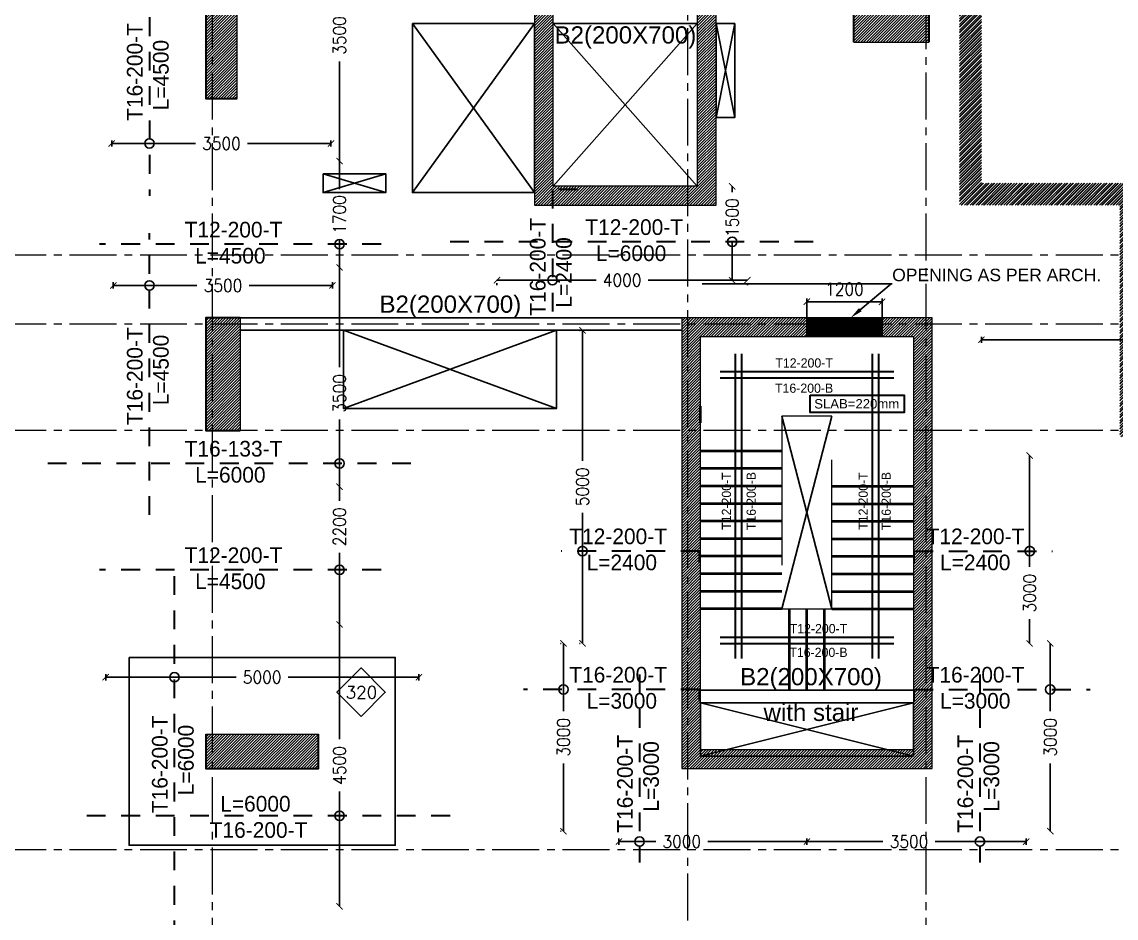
# Model space of a CAD drawing. Header units: millimetres. Extents: x -967280 to 3852, y 2833 to 1955156.
# Drawn here: x -735266 to -717790, y 486149 to 500463 of the extents above; entities that cross this region are included whole.
import ezdxf
from ezdxf import colors
from ezdxf.entities.mleader import LeaderData, LeaderLine
from ezdxf.enums import TextEntityAlignment as Align
from ezdxf.math import Vec2, Vec3

# ---------------------------------------------------------------- set-up
doc = ezdxf.new("R2010")
doc.units = ezdxf.units.MM
doc.header["$LTSCALE"] = 1000
doc.header["$PDMODE"] = 35
doc.header["$PDSIZE"] = 25
for name, pattern in [('$0$DASHED2', [0.375, 0.25, -0.125]), ('B05-FIRST FLOOR PLAN$0$DLINE', [0.55, 0.3, -0.25]), ('Columns_Structural070816$0$CENTER2', [1.125, 0.75, -0.125, 0.125, -0.125]), ('HIDDEN', [0.375, 0.25, -0.125]), ('HRZN_Line-Ptrn-Sold', [9144001.0, 9144000.0, -1]), ('Overhead', [3.96875, 2.38125, -1.5875])]:
    doc.linetypes.add(name, pattern=pattern)
for name, color, linetype in [('A-anno -dim-in', 7, 'Continuous'), ('B05-FIRST FLOOR PLAN$0$STR_ROOF RFT$0$S-SYMB', 30, 'Continuous'), ('S - BATH Hach', 1, 'Continuous'), ('S - col hach', 1, 'Continuous'), ('S - dot', 1, 'Continuous'), ('S -Beams', 2, 'Continuous'), ('S-OPENING', 4, 'Continuous'), ('S-TEXT', 2, 'Continuous'), ('SLAB', 210, 'Continuous')]:
    doc.layers.add(name, color=color, linetype=linetype)
for name, color, linetype, lineweight in [('A-STAIR', 1, 'HRZN_Line-Ptrn-Sold', 13), ('S - column', 6, 'Continuous', 60), ('S - stair', 3, 'Continuous', 40), ('ST-000-AXIS', 9, 'Columns_Structural070816$0$CENTER2', 9), ('ST-203-SLAB-TXT', 7, 'Continuous', 30), ('ST-206-SLAB-DIM', 1, 'Continuous', 20), ('ST-RFT-BOT', 2, '$0$DASHED2', 30), ('ST-RFT-TOP', 5, '$0$DASHED2', 30)]:
    doc.layers.add(name, color=color, linetype=linetype, lineweight=lineweight)
doc.styles.add('B05-FIRST FLOOR PLAN$0$XS-Roof RFT$0$T25-100', font='STENCIL.shx', dxfattribs={"height": 250})
doc.styles.add('ROMANC', font='romanc.shx')
doc.styles.add('TUNELNO', font='romans.shx', dxfattribs={"width": 0.9})
doc.styles.add('TXT DIM 25', font='arial.ttf')
doc.styles.add('XREF-ST-FRAMING 1ST FLOOR$0$STRECTURAL', font='arial.ttf')
doc.dimstyles.new('Copy(2) of DSEC', dxfattribs={"dimtxt": 200, "dimasz": 100, "dimexe": 50, "dimexo": 80, "dimgap": 100, "dimtad": 1, "dimdec": 0, "dimrnd": 5, "dimzin": 0, "dimdsep": 46, "dimtxsty": 'TUNELNO', "dimblk": 'ARCHTICK', "dimcen": 0.09, "dimclrd": 1, "dimclre": 1, "dimclrt": 3, "dimadec": 0, "dimazin": 0, "dimtfac": 0.78125, "dimtdec": 0, "dimtix": 1, "dimtmove": 2, "dimatfit": 3, "dimldrblk": 'ARCHTICK', "dimfxl": 1, "dimtolj": 1, "dimtzin": 0, "dimarcsym": 0})
pattern_1 = [(45, (193250.144, -596912.31), (-22.4506403, 22.4506403), [])]

# ---------------------------------------------------------------- blocks, each defined once
blk = doc.blocks.new('_ArchTick')
at = {"color": 0, "linetype": 'ByBlock', "const_width": 0.15}
blk.add_lwpolyline([(-0.5, -0.5), (0.5, 0.5)], dxfattribs=at)
blk = doc.blocks.new('*D1094')
at = {"layer": 'Defpoints', "color": 0, "transparency": 16777216}
for p in [(-719941, 495515), (-709939, 495515), (-709939, 495385)]:
    blk.add_point(p, dxfattribs=at)
at = {"layer": 'ST-206-SLAB-DIM', "color": 1, "lineweight": -2, "transparency": 16777216}
for p, q in [((-719941, 495435), (-719941, 495335)), ((-719941, 495385), (-716330, 495385)), ((-709939, 495385), (-715350, 495385)), ((-709939, 495435), (-709939, 495335))]:
    blk.add_line(p, q, dxfattribs=at)
at = {"layer": 'ST-206-SLAB-DIM', "color": 1, "lineweight": -2, "transparency": 16777216, "xscale": 100, "yscale": 100, "zscale": 100, "rotation": 180}
blk.add_blockref('_ArchTick', (-719941, 495385), dxfattribs=at)
at = {"layer": 'ST-206-SLAB-DIM', "color": 1, "lineweight": -2, "transparency": 16777216, "xscale": 100, "yscale": 100, "zscale": 100}
blk.add_blockref('_ArchTick', (-709939, 495385), dxfattribs=at)
at = {"layer": 'ST-206-SLAB-DIM', "color": 3, "transparency": 16777216, "insert": (-715840, 495385), "char_height": 200, "attachment_point": 5, "style": 'TUNELNO'}
blk.add_mtext('\\A1;10000', dxfattribs=at)
blk = doc.blocks.new('FROM FOUNDATION TO UPPER LOWER BASEMENT_COLUMNS(new2)')
at = {"layer": 'S - col hach'}
h = blk.add_hatch(dxfattribs=at)
h.set_pattern_fill('ANSI31', color=256, scale=10)
h.set_pattern_definition([(45, (193250.144, -602312.31), (-22.4506403, 22.4506403), [])])
h.paths.add_polyline_path([(425899, 623840), (425399, 623840), (425399, 622440), (425899, 622440)])
h = blk.add_hatch(dxfattribs=at)
h.set_pattern_fill('ANSI31', color=256, scale=10)
h.set_pattern_definition(pattern_1)
h.paths.add_polyline_path([(433249, 623840), (433249, 621040), (430949, 621040), (430949, 623840), (430649, 623840), (430649, 620740), (433549, 620740), (433549, 623840)])
h = blk.add_hatch(dxfattribs=at)
h.set_pattern_fill('ANSI31', color=256, scale=10)
h.set_pattern_definition([(45, (167000.147, -603712.31), (-22.4506403, 22.4506403), [])])
h.paths.add_polyline_path([(436456, 623340), (436949, 623340), (436949, 623840), (435749, 623840), (435749, 623340)])
h = blk.add_hatch(dxfattribs=at)
h.set_pattern_fill('ANSI31', color=256, scale=10)
h.set_pattern_definition(pattern_1)
h.paths.add_polyline_path([(425949, 617140), (425949, 618940), (425399, 618940), (425399, 617140)])
h = blk.add_hatch(dxfattribs=at)
h.set_pattern_fill('ANSI31', color=256, scale=10)
h.set_pattern_definition([(45, (907727.56, 223202.353), (-22.4506403, 22.4506403), [])])
h.paths.add_polyline_path([(436699, 618640), (436699, 612040), (433299, 612040), (433299, 618640), (434999, 618640), (434999, 618940), (432999, 618940), (432999, 611740), (436999, 611740), (436999, 618940), (436199, 618940), (436199, 618640)])
h = blk.add_hatch(dxfattribs=at)
h.set_pattern_fill('ANSI31', color=256, scale=10)
h.set_pattern_definition(pattern_1)
h.paths.add_polyline_path([(427199, 611740), (427199, 612290), (425399, 612290), (425399, 611740)])
at = {"layer": 'S - column', "lineweight": 15}
for points in [[(425899, 623840), (425399, 623840), (425399, 622440), (425899, 622440)], [(433249, 623840), (433249, 621040), (430949, 621040), (430949, 623840), (430649, 623840), (430649, 620740), (433549, 620740), (433549, 623840)], [(435749, 623340), (436949, 623340), (436949, 623840), (435749, 623840)], [(425949, 618940), (425949, 617140), (425399, 617140), (425399, 618940)], [(436699, 612040), (433299, 612040), (433299, 618640), (434999, 618640), (434999, 618940), (432999, 618940), (432999, 611740), (436999, 611740), (436999, 618940), (436199, 618940), (436199, 618640), (436699, 618640)], [(427199, 611740), (425399, 611740), (425399, 612290), (427199, 612290)]]:
    blk.add_lwpolyline(points, close=True, dxfattribs=at)
at = {"layer": 'ST-RFT-BOT', "color": 7, "linetype": 'Continuous', "ltscale": 30}
for points in [[(425899, 623840), (425399, 623840), (425399, 622440), (425899, 622440)], [(435749, 623340), (435749, 623840), (436949, 623840), (436949, 623340)], [(425949, 618940), (425399, 618940), (425399, 617140), (425949, 617140)], [(425399, 612290), (425399, 611740), (427199, 611740), (427199, 612290)]]:
    blk.add_lwpolyline(points, dxfattribs=at)
blk = doc.blocks.new('A$C498c0d08')
at = {"layer": 'S - col hach'}
h = blk.add_hatch(dxfattribs=at)
h.set_pattern_fill('ANSI31', color=256, scale=10)
h.set_pattern_definition([(45, (549284.17, -420511.8), (-22.4506403, 22.4506403), [])])
h.paths.add_polyline_path([(36800, -19500), (26638, -19500), (26638, -25500), (29200, -25500), (29200, -29200), (37150, -29200), (37150, -19500), (36800, -19500), (36800, -28850), (32025, -28850), (32025, -22500), (31675, -22500), (31675, -28850), (29550, -28850), (29550, -25150), (26988, -25150), (26988, -19850), (31675, -19850), (31675, -22000), (32025, -22000), (32025, -19850), (36800, -19850)])
at = {"layer": 'S -Beams', "const_width": 0.02}
blk.add_lwpolyline([(37150, -19500), (26638, -19500), (26638, -25500), (29200, -25500), (29200, -29200), (37150, -29200)], close=True, dxfattribs=at)
at = {"layer": 'S -Beams'}
blk.add_lwpolyline([(31675, -22500, 0.02, 0.02, 0), (31675, -28850, 0.02, 0.02, 0), (29550, -28850, 0.02, 0.02, 0), (29550, -25150, 0.02, 0.02, 0), (26988, -25150, 0.02, 0.02, 0), (26988, -19850, 0.02, 0.02, 0), (31675, -19850, 0.02, 0.02, 0), (31675, -22000, 0, 0, 0), (32025, -22000, 0, 0, 0), (32025, -19850, 0, 0, 0), (36800, -19850, 0, 0, 0), (36800, -28850, 0, 0, 0), (32025, -28850, 0, 0, 0), (32025, -22500, 0, 0, 0)], format="xyseb", close=True, dxfattribs=at)
blk = doc.blocks.new('*D1449')
at = {"layer": 'A-anno -dim-in', "color": 1, "linetype": 'Continuous', "lineweight": -2, "ltscale": 30, "transparency": 16777216}
for p, q in [((-722729, 495517), (-722729, 496043)), ((-721529, 495993), (-722729, 495993)), ((-721529, 495517), (-721529, 496043))]:
    blk.add_line(p, q, dxfattribs=at)
at = {"layer": 'Defpoints', "color": 0, "linetype": 'Continuous', "ltscale": 30, "transparency": 16777216}
for p in [(-722729, 495993), (-722729, 495437), (-721529, 495437)]:
    blk.add_point(p, dxfattribs=at)
at = {"layer": 'A-anno -dim-in', "color": 1, "linetype": 'Continuous', "lineweight": -2, "ltscale": 30, "transparency": 16777216, "xscale": 100, "yscale": 100, "zscale": 100, "rotation": 180}
blk.add_blockref('_ArchTick', (-722729, 495993), dxfattribs=at)
at = {"layer": 'A-anno -dim-in', "color": 1, "linetype": 'Continuous', "lineweight": -2, "ltscale": 30, "transparency": 16777216, "xscale": 100, "yscale": 100, "zscale": 100}
blk.add_blockref('_ArchTick', (-721529, 495993), dxfattribs=at)
at = {"layer": 'A-anno -dim-in', "color": 3, "linetype": 'Continuous', "ltscale": 30, "transparency": 16777216, "insert": (-722129, 496193), "char_height": 200, "attachment_point": 5, "style": 'TUNELNO'}
blk.add_mtext('\\A1;1200', dxfattribs=at)
blk = doc.blocks.new('*D1143')
at = {"layer": 'Defpoints', "color": 0, "transparency": 16777216}
for p in [(-730193, 496540), (-730163, 496540), (-730163, 493039)]:
    blk.add_point(p, dxfattribs=at)
at = {"layer": 'ST-206-SLAB-DIM', "color": 1, "lineweight": -2, "transparency": 16777216}
for p, q in [((-730193, 496540), (-730193, 494946)), ((-730193, 493039), (-730193, 494112))]:
    blk.add_line(p, q, dxfattribs=at)
at = {"layer": 'ST-206-SLAB-DIM', "color": 1, "lineweight": -2, "transparency": 16777216, "xscale": 100, "yscale": 100, "zscale": 100}
for p, rotation in [((-730193, 496540), 90), ((-730193, 493039), 270)]:
    blk.add_blockref('_ArchTick', p, dxfattribs=dict(at, rotation=rotation))
at = {"layer": 'ST-206-SLAB-DIM', "color": 3, "transparency": 16777216, "insert": (-730193, 494529), "char_height": 200, "attachment_point": 5, "rotation": 90, "style": 'TUNELNO'}
blk.add_mtext('\\A1;3500', dxfattribs=at)
blk = doc.blocks.new('*D1144')
at = {"layer": 'Defpoints', "color": 0, "transparency": 16777216}
for p in [(-733807, 496384), (-730306, 496384), (-730306, 496253)]:
    blk.add_point(p, dxfattribs=at)
at = {"layer": 'ST-206-SLAB-DIM', "color": 1, "lineweight": -2, "transparency": 16777216}
for p, q in [((-733807, 496304), (-733807, 496203)), ((-733807, 496253), (-732471, 496253)), ((-730306, 496253), (-731637, 496253)), ((-730306, 496304), (-730306, 496203))]:
    blk.add_line(p, q, dxfattribs=at)
at = {"layer": 'ST-206-SLAB-DIM', "color": 1, "lineweight": -2, "transparency": 16777216, "xscale": 100, "yscale": 100, "zscale": 100, "rotation": 180}
blk.add_blockref('_ArchTick', (-733807, 496253), dxfattribs=at)
at = {"layer": 'ST-206-SLAB-DIM', "color": 1, "lineweight": -2, "transparency": 16777216, "xscale": 100, "yscale": 100, "zscale": 100}
blk.add_blockref('_ArchTick', (-730306, 496253), dxfattribs=at)
at = {"layer": 'ST-206-SLAB-DIM', "color": 3, "transparency": 16777216, "insert": (-732054, 496253), "char_height": 200, "attachment_point": 5, "style": 'TUNELNO'}
blk.add_mtext('\\A1;3500', dxfattribs=at)
blk = doc.blocks.new('*D1145')
at = {"layer": 'Defpoints', "color": 0, "transparency": 16777216}
for p in [(-730163, 501740), (-730193, 498239), (-730163, 498239)]:
    blk.add_point(p, dxfattribs=at)
at = {"layer": 'ST-206-SLAB-DIM', "color": 1, "lineweight": -2, "transparency": 16777216}
for p, q in [((-730193, 501740), (-730193, 500663)), ((-730193, 498239), (-730193, 499828))]:
    blk.add_line(p, q, dxfattribs=at)
at = {"layer": 'ST-206-SLAB-DIM', "color": 1, "lineweight": -2, "transparency": 16777216, "xscale": 100, "yscale": 100, "zscale": 100}
for p, rotation in [((-730193, 501740), 90), ((-730193, 498239), 270)]:
    blk.add_blockref('_ArchTick', p, dxfattribs=dict(at, rotation=rotation))
at = {"layer": 'ST-206-SLAB-DIM', "color": 3, "transparency": 16777216, "insert": (-730193, 500245), "char_height": 200, "attachment_point": 5, "rotation": 90, "style": 'TUNELNO'}
blk.add_mtext('\\A1;3500', dxfattribs=at)
blk = doc.blocks.new('*D1146')
at = {"layer": 'Defpoints', "color": 0, "transparency": 16777216}
for p in [(-730331, 498521), (-733832, 498391), (-730331, 498391)]:
    blk.add_point(p, dxfattribs=at)
at = {"layer": 'ST-206-SLAB-DIM', "color": 1, "lineweight": -2, "transparency": 16777216}
for p, q in [((-733832, 498471), (-733832, 498571)), ((-733832, 498521), (-732496, 498521)), ((-730331, 498521), (-731662, 498521)), ((-730331, 498471), (-730331, 498571))]:
    blk.add_line(p, q, dxfattribs=at)
at = {"layer": 'ST-206-SLAB-DIM', "color": 1, "lineweight": -2, "transparency": 16777216, "xscale": 100, "yscale": 100, "zscale": 100, "rotation": 180}
blk.add_blockref('_ArchTick', (-733832, 498521), dxfattribs=at)
at = {"layer": 'ST-206-SLAB-DIM', "color": 1, "lineweight": -2, "transparency": 16777216, "xscale": 100, "yscale": 100, "zscale": 100}
blk.add_blockref('_ArchTick', (-730331, 498521), dxfattribs=at)
at = {"layer": 'ST-206-SLAB-DIM', "color": 3, "transparency": 16777216, "insert": (-732079, 498521), "char_height": 200, "attachment_point": 5, "style": 'TUNELNO'}
blk.add_mtext('\\A1;3500', dxfattribs=at)
blk = doc.blocks.new('*D1149')
at = {"layer": 'Defpoints', "color": 0, "transparency": 16777216}
for p in [(-730193, 490840), (-730163, 490840), (-730163, 486339)]:
    blk.add_point(p, dxfattribs=at)
at = {"layer": 'ST-206-SLAB-DIM', "color": 1, "lineweight": -2, "transparency": 16777216}
for p, q in [((-730193, 490840), (-730193, 489005)), ((-730193, 486339), (-730193, 488170))]:
    blk.add_line(p, q, dxfattribs=at)
at = {"layer": 'ST-206-SLAB-DIM', "color": 1, "lineweight": -2, "transparency": 16777216, "xscale": 100, "yscale": 100, "zscale": 100}
for p, rotation in [((-730193, 490840), 90), ((-730193, 486339), 270)]:
    blk.add_blockref('_ArchTick', p, dxfattribs=dict(at, rotation=rotation))
at = {"layer": 'ST-206-SLAB-DIM', "color": 3, "transparency": 16777216, "insert": (-730193, 488587), "char_height": 200, "attachment_point": 5, "rotation": 90, "style": 'TUNELNO'}
blk.add_mtext('\\A1;4500', dxfattribs=at)
blk = doc.blocks.new('*D1150')
at = {"layer": 'Defpoints', "color": 0, "transparency": 16777216}
for p in [(-733927, 490127), (-728926, 490127), (-728926, 489996)]:
    blk.add_point(p, dxfattribs=at)
at = {"layer": 'ST-206-SLAB-DIM', "color": 1, "lineweight": -2, "transparency": 16777216}
for p, q in [((-733927, 490047), (-733927, 489946)), ((-728926, 490047), (-728926, 489946)), ((-733927, 489996), (-731846, 489996)), ((-728926, 489996), (-731012, 489996))]:
    blk.add_line(p, q, dxfattribs=at)
at = {"layer": 'ST-206-SLAB-DIM', "color": 1, "lineweight": -2, "transparency": 16777216, "xscale": 100, "yscale": 100, "zscale": 100, "rotation": 180}
blk.add_blockref('_ArchTick', (-733927, 489996), dxfattribs=at)
at = {"layer": 'ST-206-SLAB-DIM', "color": 1, "lineweight": -2, "transparency": 16777216, "xscale": 100, "yscale": 100, "zscale": 100}
blk.add_blockref('_ArchTick', (-728926, 489996), dxfattribs=at)
at = {"layer": 'ST-206-SLAB-DIM', "color": 3, "transparency": 16777216, "insert": (-731429, 489996), "char_height": 200, "attachment_point": 5, "style": 'TUNELNO'}
blk.add_mtext('\\A1;5000', dxfattribs=at)
blk = doc.blocks.new('*D1151')
at = {"layer": 'Defpoints', "color": 0, "transparency": 16777216}
for p in [(-730163, 498239), (-730193, 496540), (-730163, 496540)]:
    blk.add_point(p, dxfattribs=at)
at = {"layer": 'ST-206-SLAB-DIM', "color": 1, "lineweight": -2, "transparency": 16777216}
for p, q in [((-730193, 498239), (-730193, 497792)), ((-730193, 496540), (-730193, 496983))]:
    blk.add_line(p, q, dxfattribs=at)
at = {"layer": 'ST-206-SLAB-DIM', "color": 1, "lineweight": -2, "transparency": 16777216, "xscale": 100, "yscale": 100, "zscale": 100}
for p, rotation in [((-730193, 498239), 90), ((-730193, 496540), 270)]:
    blk.add_blockref('_ArchTick', p, dxfattribs=dict(at, rotation=rotation))
at = {"layer": 'ST-206-SLAB-DIM', "color": 3, "transparency": 16777216, "insert": (-730193, 497387), "char_height": 200, "attachment_point": 5, "rotation": 90, "style": 'TUNELNO'}
blk.add_mtext('\\A1;1700', dxfattribs=at)
blk = doc.blocks.new('*D1152')
at = {"layer": 'Defpoints', "color": 0, "transparency": 16777216}
for p in [(-730163, 493039), (-730193, 490840), (-730163, 490840)]:
    blk.add_point(p, dxfattribs=at)
at = {"layer": 'ST-206-SLAB-DIM', "color": 1, "lineweight": -2, "transparency": 16777216}
for p, q in [((-730193, 493039), (-730193, 492815)), ((-730193, 490840), (-730193, 491981))]:
    blk.add_line(p, q, dxfattribs=at)
at = {"layer": 'ST-206-SLAB-DIM', "color": 1, "lineweight": -2, "transparency": 16777216, "xscale": 100, "yscale": 100, "zscale": 100}
for p, rotation in [((-730193, 493039), 90), ((-730193, 490840), 270)]:
    blk.add_blockref('_ArchTick', p, dxfattribs=dict(at, rotation=rotation))
at = {"layer": 'ST-206-SLAB-DIM', "color": 3, "transparency": 16777216, "insert": (-730193, 492398), "char_height": 200, "attachment_point": 5, "rotation": 90, "style": 'TUNELNO'}
blk.add_mtext('\\A1;2200', dxfattribs=at)
blk = doc.blocks.new('*D1160')
at = {"layer": 'Defpoints', "color": 0, "transparency": 16777216}
for p in [(-719171, 493536), (-719141, 493536), (-719141, 490537)]:
    blk.add_point(p, dxfattribs=at)
at = {"layer": 'ST-206-SLAB-DIM', "color": 1, "lineweight": -2, "transparency": 16777216}
for p, q in [((-719171, 493536), (-719171, 491757)), ((-719171, 490537), (-719171, 490922))]:
    blk.add_line(p, q, dxfattribs=at)
at = {"layer": 'ST-206-SLAB-DIM', "color": 1, "lineweight": -2, "transparency": 16777216, "xscale": 100, "yscale": 100, "zscale": 100}
for p, rotation in [((-719171, 493536), 90), ((-719171, 490537), 270)]:
    blk.add_blockref('_ArchTick', p, dxfattribs=dict(at, rotation=rotation))
at = {"layer": 'ST-206-SLAB-DIM', "color": 3, "transparency": 16777216, "insert": (-719171, 491339), "char_height": 200, "attachment_point": 5, "rotation": 90, "style": 'TUNELNO'}
blk.add_mtext('\\A1;3000', dxfattribs=at)
blk = doc.blocks.new('*D1161')
at = {"layer": 'Defpoints', "color": 0, "transparency": 16777216}
for p in [(-726313, 495536), (-726271, 495536), (-726271, 490537)]:
    blk.add_point(p, dxfattribs=at)
at = {"layer": 'ST-206-SLAB-DIM', "color": 1, "lineweight": -2, "transparency": 16777216}
for p, q in [((-726351, 495536), (-726363, 495536)), ((-726313, 495536), (-726313, 493454)), ((-726313, 490537), (-726313, 492620)), ((-726351, 490537), (-726363, 490537))]:
    blk.add_line(p, q, dxfattribs=at)
at = {"layer": 'ST-206-SLAB-DIM', "color": 1, "lineweight": -2, "transparency": 16777216, "xscale": 100, "yscale": 100, "zscale": 100}
for p, rotation in [((-726313, 495536), 90), ((-726313, 490537), 270)]:
    blk.add_blockref('_ArchTick', p, dxfattribs=dict(at, rotation=rotation))
at = {"layer": 'ST-206-SLAB-DIM', "color": 3, "transparency": 16777216, "insert": (-726313, 493037), "char_height": 200, "attachment_point": 5, "rotation": 90, "style": 'TUNELNO'}
blk.add_mtext('\\A1;5000', dxfattribs=at)
blk = doc.blocks.new('*D1162')
at = {"layer": 'Defpoints', "color": 0, "transparency": 16777216}
for p in [(-725730, 487240), (-722729, 487371), (-722729, 487240)]:
    blk.add_point(p, dxfattribs=at)
at = {"layer": 'ST-206-SLAB-DIM', "color": 1, "lineweight": -2, "transparency": 16777216}
for p, q in [((-725730, 487320), (-725730, 487421)), ((-722729, 487320), (-722729, 487421)), ((-725730, 487371), (-725144, 487371)), ((-722729, 487371), (-724309, 487371))]:
    blk.add_line(p, q, dxfattribs=at)
at = {"layer": 'ST-206-SLAB-DIM', "color": 1, "lineweight": -2, "transparency": 16777216, "xscale": 100, "yscale": 100, "zscale": 100, "rotation": 180}
blk.add_blockref('_ArchTick', (-725730, 487371), dxfattribs=at)
at = {"layer": 'ST-206-SLAB-DIM', "color": 1, "lineweight": -2, "transparency": 16777216, "xscale": 100, "yscale": 100, "zscale": 100}
blk.add_blockref('_ArchTick', (-722729, 487371), dxfattribs=at)
at = {"layer": 'ST-206-SLAB-DIM', "color": 3, "transparency": 16777216, "insert": (-724727, 487371), "char_height": 200, "attachment_point": 5, "style": 'TUNELNO'}
blk.add_mtext('\\A1;3000', dxfattribs=at)
blk = doc.blocks.new('*D1163')
at = {"layer": 'Defpoints', "color": 0, "transparency": 16777216}
for p in [(-722729, 487240), (-719228, 487371), (-719228, 487240)]:
    blk.add_point(p, dxfattribs=at)
at = {"layer": 'ST-206-SLAB-DIM', "color": 1, "lineweight": -2, "transparency": 16777216}
for p, q in [((-722729, 487320), (-722729, 487421)), ((-719228, 487320), (-719228, 487421)), ((-722729, 487371), (-721514, 487371)), ((-719228, 487371), (-720680, 487371))]:
    blk.add_line(p, q, dxfattribs=at)
at = {"layer": 'ST-206-SLAB-DIM', "color": 1, "lineweight": -2, "transparency": 16777216, "xscale": 100, "yscale": 100, "zscale": 100, "rotation": 180}
blk.add_blockref('_ArchTick', (-722729, 487371), dxfattribs=at)
at = {"layer": 'ST-206-SLAB-DIM', "color": 1, "lineweight": -2, "transparency": 16777216, "xscale": 100, "yscale": 100, "zscale": 100}
blk.add_blockref('_ArchTick', (-719228, 487371), dxfattribs=at)
at = {"layer": 'ST-206-SLAB-DIM', "color": 3, "transparency": 16777216, "insert": (-721097, 487371), "char_height": 200, "attachment_point": 5, "style": 'TUNELNO'}
blk.add_mtext('\\A1;3500', dxfattribs=at)
blk = doc.blocks.new('*D1164')
at = {"layer": 'Defpoints', "color": 0, "transparency": 16777216}
for p in [(-718841, 490537), (-718811, 490537), (-718811, 487537)]:
    blk.add_point(p, dxfattribs=at)
at = {"layer": 'ST-206-SLAB-DIM', "color": 1, "lineweight": -2, "transparency": 16777216}
for p, q in [((-718841, 490537), (-718841, 489455)), ((-718841, 487537), (-718841, 488620))]:
    blk.add_line(p, q, dxfattribs=at)
at = {"layer": 'ST-206-SLAB-DIM', "color": 1, "lineweight": -2, "transparency": 16777216, "xscale": 100, "yscale": 100, "zscale": 100}
for p, rotation in [((-718841, 490537), 90), ((-718841, 487537), 270)]:
    blk.add_blockref('_ArchTick', p, dxfattribs=dict(at, rotation=rotation))
at = {"layer": 'ST-206-SLAB-DIM', "color": 3, "transparency": 16777216, "insert": (-718841, 489037), "char_height": 200, "attachment_point": 5, "rotation": 90, "style": 'TUNELNO'}
blk.add_mtext('\\A1;3000', dxfattribs=at)
blk = doc.blocks.new('*D1165')
at = {"layer": 'Defpoints', "color": 0, "transparency": 16777216}
for p in [(-726616, 490537), (-726574, 490537), (-726574, 487537)]:
    blk.add_point(p, dxfattribs=at)
at = {"layer": 'ST-206-SLAB-DIM', "color": 1, "lineweight": -2, "transparency": 16777216}
for p, q in [((-726654, 490537), (-726666, 490537)), ((-726616, 490537), (-726616, 489454)), ((-726616, 487537), (-726616, 488620)), ((-726654, 487537), (-726666, 487537))]:
    blk.add_line(p, q, dxfattribs=at)
at = {"layer": 'ST-206-SLAB-DIM', "color": 1, "lineweight": -2, "transparency": 16777216, "xscale": 100, "yscale": 100, "zscale": 100}
for p, rotation in [((-726616, 490537), 90), ((-726616, 487537), 270)]:
    blk.add_blockref('_ArchTick', p, dxfattribs=dict(at, rotation=rotation))
at = {"layer": 'ST-206-SLAB-DIM', "color": 3, "transparency": 16777216, "insert": (-726616, 489037), "char_height": 200, "attachment_point": 5, "rotation": 90, "style": 'TUNELNO'}
blk.add_mtext('\\A1;3000', dxfattribs=at)
blk = doc.blocks.new('*D1166')
at = {"layer": 'Defpoints', "color": 0, "transparency": 16777216}
for p in [(-723921, 497837), (-723891, 497837), (-723891, 496336)]:
    blk.add_point(p, dxfattribs=at)
at = {"layer": 'ST-206-SLAB-DIM', "color": 1, "lineweight": -2, "transparency": 16777216}
for p, q in [((-723921, 497837), (-723921, 497741)), ((-723921, 496336), (-723921, 496933))]:
    blk.add_line(p, q, dxfattribs=at)
at = {"layer": 'ST-206-SLAB-DIM', "color": 1, "lineweight": -2, "transparency": 16777216, "xscale": 100, "yscale": 100, "zscale": 100}
for p, rotation in [((-723921, 497837), 90), ((-723921, 496336), 270)]:
    blk.add_blockref('_ArchTick', p, dxfattribs=dict(at, rotation=rotation))
at = {"layer": 'ST-206-SLAB-DIM', "color": 3, "transparency": 16777216, "insert": (-723921, 497337), "char_height": 200, "attachment_point": 5, "rotation": 90, "style": 'TUNELNO'}
blk.add_mtext('\\A1;1500', dxfattribs=at)
blk = doc.blocks.new('*D1167')
at = {"layer": 'Defpoints', "color": 0, "transparency": 16777216}
for p in [(-727679, 496338), (-723679, 496338), (-723679, 496338)]:
    blk.add_point(p, dxfattribs=at)
at = {"layer": 'ST-206-SLAB-DIM', "color": 1, "lineweight": -2, "transparency": 16777216}
for p, q in [((-727679, 496338), (-726096, 496338)), ((-723679, 496338), (-725262, 496338)), ((-727679, 496258), (-727679, 496288)), ((-723679, 496258), (-723679, 496288))]:
    blk.add_line(p, q, dxfattribs=at)
at = {"layer": 'ST-206-SLAB-DIM', "color": 1, "lineweight": -2, "transparency": 16777216, "xscale": 100, "yscale": 100, "zscale": 100, "rotation": 180}
blk.add_blockref('_ArchTick', (-727679, 496338), dxfattribs=at)
at = {"layer": 'ST-206-SLAB-DIM', "color": 1, "lineweight": -2, "transparency": 16777216, "xscale": 100, "yscale": 100, "zscale": 100}
blk.add_blockref('_ArchTick', (-723679, 496338), dxfattribs=at)
at = {"layer": 'ST-206-SLAB-DIM', "color": 3, "transparency": 16777216, "insert": (-725679, 496338), "char_height": 200, "attachment_point": 5, "style": 'TUNELNO'}
blk.add_mtext('\\A1;4000', dxfattribs=at)
blk = doc.blocks.new('AXES-00')
at = {"layer": 'ST-000-AXIS'}
for p, q in [((525498.9, 750979.6), (525498.9, 695813.8)), ((533098.9, 695813.8), (533098.9, 750979.6)), ((536898.9, 750979.6), (536898.9, 695813.8)), ((575723.2, 719939.7), (505674.3, 719939.7)), ((575723.2, 718839.7), (505674.3, 718839.7)), ((575723.2, 717139.7), (505674.3, 717139.7)), ((575723.2, 710439.7), (505674.3, 710439.7))]:
    blk.add_line(p, q, dxfattribs=at)

msp = doc.modelspace()

# ---------------------------------------------------------------- hatches: boundary and pattern name
at = {"layer": 'S - BATH Hach'}
h = msp.add_hatch(dxfattribs=at)
h.set_pattern_fill('ANSI31', color=256, scale=20, angle=180)
h.set_pattern_definition([(225, (-644280.77, 271607.625), (44.90128, -44.90128), [])])
h.paths.add_polyline_path([(-710128.7, 503537.4), (-720290.7, 503537.4), (-720290.7, 497537.4), (-717728.7, 497537.4), (-717728.7, 493837.4), (-709778.7, 493837.4), (-709778.7, 497537.4), (-710128.7, 497537.4), (-710128.7, 494187.4), (-714903.7, 494187.4), (-714903.7, 500537.4), (-715253.7, 500537.4), (-715253.7, 494187.4), (-717378.7, 494187.4), (-717378.7, 497887.4), (-719940.7, 497887.4), (-719940.7, 503187.4), (-715253.7, 503187.4), (-715253.7, 501037.4), (-714903.7, 501037.4), (-714903.7, 503187.4), (-710128.7, 503187.4)])
at = {"layer": 'S-OPENING', "ltscale": 30, "transparency": 33554483}
h = msp.add_hatch(dxfattribs=at)
h.set_pattern_fill('ANSI37', scale=5)
h.set_pattern_definition([(45, (167355.482, 2525.568), (-11.22532015, 11.22532015), []), (135, (167355.482, 2525.568), (-11.22532015, -11.22532015), [])])
h.paths.add_polyline_path([(-722728.7, 495737.4), (-721528.7, 495737.4), (-721528.7, 495437.4), (-722728.7, 495437.4)])

# ---------------------------------------------------------------- linework, layer by layer
at = {"layer": 'A-STAIR', "linetype": 'Overhead'}
msp.add_lwpolyline([(-722328.7, 494167.4), (-723128.7, 494167.4), (-723128.7, 491087.4), (-722328.7, 491087.4)], close=True, dxfattribs=at)
at = {"layer": 'B05-FIRST FLOOR PLAN$0$STR_ROOF RFT$0$S-SYMB'}
for centre in [(-733229.5, 498521.4), (-723920.8, 496951), (-730192.8, 496910.9), (-733229.5, 496253.4), (-726793.4, 496338.2), (-730192.6, 493411.8), (-726313.1, 492012.1), (-719170.6, 492012.1), (-730192.8, 491710.9), (-732829.5, 489995.9), (-726616.3, 489801.7), (-718841, 489801.7), (-730192.5, 487783.1), (-725400.6, 487370.9), (-719964.2, 487370.9)]:
    msp.add_circle(centre, 75, dxfattribs=at)
at = {"layer": 'S - dot'}
for p, q in [((-727078.7, 500437.4), (-729028.7, 497737.4)), ((-727078.7, 497737.4), (-729028.7, 500437.4)), ((-724478.7, 500437.4), (-726778.7, 497837.4)), ((-726778.7, 500437.4), (-724478.7, 497837.4)), ((-726728.7, 495537.4), (-730128.7, 494287.4)), ((-730128.7, 495537.4), (-726728.7, 494287.4)), ((-722328.7, 494167.4), (-723128.7, 491087.4)), ((-723128.7, 494167.4), (-722328.7, 491087.4)), ((-721028.7, 489587.4), (-724428.7, 488737.4)), ((-724428.7, 489587.4), (-721028.7, 488737.4))]:
    msp.add_line(p, q, dxfattribs=at)
for points in [[(-723878.7, 500437.4), (-724178.7, 498937.4)], [(-724178.7, 500437.4), (-723878.7, 498937.4)], [(-729454.7, 498037.4), (-730454.7, 497737.4)], [(-730454.7, 498037.4), (-729454.7, 497737.4)]]:
    msp.add_lwpolyline(points, dxfattribs=at)
at = {"layer": 'S - stair', "ltscale": 500}
msp.add_line((-724428.7, 494057.4), (-724428.7, 494327.4), dxfattribs=at)
at = {"layer": 'S - stair', "linetype": 'HIDDEN', "ltscale": 500}
for p, q in [((-723128.7, 493607.4), (-724428.7, 493607.4)), ((-723128.7, 493327.4), (-724428.7, 493327.4)), ((-723128.7, 493047.4), (-724428.7, 493047.4)), ((-722328.7, 493047.4), (-721028.7, 493047.4)), ((-723128.7, 492767.4), (-724428.7, 492767.4)), ((-722328.7, 492767.4), (-721028.7, 492767.4)), ((-723128.7, 492487.4), (-724428.7, 492487.4)), ((-722328.7, 492487.4), (-721028.7, 492487.4)), ((-723128.7, 492207.4), (-724428.7, 492207.4)), ((-722328.7, 492207.4), (-721028.7, 492207.4)), ((-723128.7, 491927.4), (-724428.7, 491927.4)), ((-722328.7, 491927.4), (-721028.7, 491927.4)), ((-723128.7, 491647.4), (-724428.7, 491647.4)), ((-722328.7, 491647.4), (-721028.7, 491647.4)), ((-723128.7, 491367.4), (-724428.7, 491367.4)), ((-722328.7, 491367.4), (-721028.7, 491367.4)), ((-723128.7, 491087.4), (-724428.7, 491087.4)), ((-723013.2, 491087.4), (-723013.2, 489787.4)), ((-722733.2, 491087.4), (-722733.2, 489787.4)), ((-722453.2, 491087.4), (-722453.2, 489787.4)), ((-722328.7, 491087.4), (-721028.7, 491087.4))]:
    msp.add_line(p, q, dxfattribs=at)
at = {"layer": 'S -Beams'}
for p, q in [((-724478.7, 500437.4), (-726778.7, 500437.4)), ((-724728.7, 495737.4), (-731778.8, 495737.4)), ((-724728.7, 495537.4), (-731778.7, 495537.4)), ((-721028.7, 489787.4), (-724428.7, 489787.4))]:
    msp.add_line(p, q, dxfattribs=at)
at = {"layer": 'S -Beams', "const_width": 0.02}
msp.add_lwpolyline([(-709778.7, 493837.4), (-709778.7, 503537.4), (-720290.7, 503537.4), (-720290.7, 497537.4), (-717728.7, 497537.4), (-717728.7, 493837.4)], close=True, dxfattribs=at)
at = {"layer": 'S -Beams'}
for points in [[(-729028.7, 500437.4), (-727078.7, 500437.4), (-727078.7, 497737.4), (-729028.7, 497737.4)], [(-723878.7, 500437.4), (-724178.7, 500437.4), (-724178.7, 498937.4), (-723878.7, 498937.4)], [(-730454.7, 498037.4), (-729454.7, 498037.4), (-729454.7, 497737.4), (-730454.7, 497737.4)], [(-730128.7, 495537.4), (-726728.7, 495537.4), (-726728.7, 494287.4), (-730128.7, 494287.4)], [(-724428.7, 489587.4), (-721028.7, 489587.4), (-721028.7, 488737.4), (-724428.7, 488737.4)]]:
    msp.add_lwpolyline(points, close=True, dxfattribs=at)
at = {"layer": 'S-OPENING', "color": 4, "ltscale": 30}
msp.add_lwpolyline([(-722728.7, 495737.4), (-721528.7, 495737.4), (-721528.7, 495437.4), (-722728.7, 495437.4)], close=True, dxfattribs=at)
at = {"layer": 'S-TEXT', "color": 7, "true_color": 0xffffff}
msp.add_lwpolyline([(-729848.9, 489369.6), (-729461.8, 489756.8), (-729848.9, 490143.9), (-730236.1, 489756.8)], close=True, dxfattribs=at)
at = {"layer": 'SLAB', "color": 2, "linetype": 'Continuous', "ltscale": 30}
msp.add_lwpolyline([(-733553.7, 490312.4), (-729303.7, 490312.4), (-729303.7, 487312.4), (-733553.7, 487312.4)], close=True, dxfattribs=at)
at = {"layer": 'ST-203-SLAB-TXT'}
msp.add_lwpolyline([(-722678.7, 494502.4), (-721176.2, 494502.4), (-721176.2, 494223), (-722678.7, 494223)], close=True, dxfattribs=at)
at = {"layer": 'ST-RFT-BOT', "ltscale": 30}
for p, q in [((-723872.9, 495163.6), (-723872.9, 490293.1)), ((-723772.9, 495163.6), (-723772.9, 490293.1)), ((-721684.5, 495163.6), (-721684.5, 490293.1)), ((-721584.5, 495163.6), (-721584.5, 490293.1)), ((-721342, 494875.2), (-724115.4, 494875.2)), ((-721342, 494775.2), (-724115.4, 494775.2)), ((-721342, 490631.8), (-724115.4, 490631.8)), ((-721342, 490531.8), (-724115.4, 490531.8))]:
    msp.add_line(p, q, dxfattribs=at)
at = {"layer": 'ST-RFT-TOP', "linetype": 'B05-FIRST FLOOR PLAN$0$DLINE'}
for points in [[(-733229.5, 502187.4), (-733229.5, 497687.4)], [(-726393.4, 497785.1), (-726793.4, 497785.1), (-726793.4, 495585.1)], [(-733229.5, 492587.4), (-733229.5, 497087.4)], [(-729528.9, 496910.9), (-734028.9, 496910.9)], [(-722628.7, 496951), (-728628.7, 496951)], [(-729053.7, 493411.8), (-735053.7, 493411.8)], [(-724443.1, 491822.1), (-724443.1, 492012.1), (-726653.1, 492012.1)], [(-721014.3, 491822.1), (-721014.3, 492012.1), (-718804.3, 492012.1)], [(-732829.5, 485812.4), (-732829.5, 491812.4)], [(-729528.9, 491710.9), (-734028.9, 491710.9)], [(-725400.6, 490037.4), (-725400.6, 487037.4)], [(-719964.2, 490037.4), (-719964.2, 487037.4)], [(-724443.1, 489611.7), (-724443.1, 489801.7), (-727253.1, 489801.7)], [(-721014.3, 489611.7), (-721014.3, 489801.7), (-718204.3, 489801.7)], [(-728428.7, 487783.1), (-734428.7, 487783.1)]]:
    msp.add_lwpolyline(points, dxfattribs=at)

# ---------------------------------------------------------------- block references
at = {"layer": 'S - column'}
msp.add_blockref('FROM FOUNDATION TO UPPER LOWER BASEMENT_COLUMNS(new2)', (-1157727.6, -123202.4), dxfattribs=at)
at = {"layer": 'S - column', "lineweight": 106, "ltscale": 30}
msp.add_blockref('A$C498c0d08', (-746928.7, 523037.4), dxfattribs=at)
at = {"layer": 'S -Beams'}
msp.add_blockref('AXES-00', (-1257727.6, -223202.4), dxfattribs=at)

# ---------------------------------------------------------------- texts
at = {"layer": 'S-TEXT', "color": 3, "insert": (-730095.4, 489852.8), "char_height": 196, "attachment_point": 1, "style": 'ROMANC'}
msp.add_mtext_dynamic_manual_height_columns('320', width=592857.868, gutter_width=980, heights=[-196], dxfattribs=at)
at = {"layer": 'ST-203-SLAB-TXT', "style": 'B05-FIRST FLOOR PLAN$0$XS-Roof RFT$0$T25-100'}
for s, p in [('T16-200-T', (-733338.8, 498882.7)), ('L=4500', (-732922.1, 499050.8)), ('T16-200-T', (-726902.7, 495770.2)), ('L=2400', (-726486, 495899.1)), ('T16-200-T', (-733338.8, 494024.5)), ('L=4500', (-732922.1, 494341.4)), ('T16-200-T', (-732938.8, 487824.5)), ('L=6000', (-732522.1, 488111.4)), ('T16-200-T', (-725509.8, 487512.7)), ('T16-200-T', (-720073.5, 487512.7)), ('L=3000', (-725093.1, 487850.8)), ('L=3000', (-719656.8, 487850.8))]:
    msp.add_text(s, height=250, rotation=90, dxfattribs=at).set_placement(p)
at = {"layer": 'ST-203-SLAB-TXT', "style": 'XREF-ST-FRAMING 1ST FLOOR$0$STRECTURAL'}
for s, p in [('B2(200X700)', (-725626.8, 500254.9)), ('B2(200X700)', (-728423, 495955.2)), ('B2(200X700)', (-722663, 490005.4)), ('with stair', (-722663, 489435.4))]:
    msp.add_text(s, height=275, dxfattribs=at).set_placement(p, align=Align.MIDDLE_CENTER)
at = {"layer": 'ST-203-SLAB-TXT', "style": 'B05-FIRST FLOOR PLAN$0$XS-Roof RFT$0$T25-100'}
for s, p in [('T12-200-T', (-732667.3, 497020.2)), ('T12-200-T', (-726267.1, 497060.2)), ('L=4500', (-732499.2, 496603.5)), ('L=6000', (-726099, 496643.6)), ('T16-133-T', (-732667.1, 493521)), ('L=6000', (-732499, 493104.4)), ('T12-200-T', (-726523.6, 492121.4)), ('T12-200-T', (-720816.2, 492121.4)), ('T12-200-T', (-732667.3, 491820.2)), ('L=2400', (-726247.2, 491704.7)), ('L=2400', (-720602.7, 491704.7)), ('L=4500', (-732499.2, 491403.5)), ('T16-200-T', (-726523.6, 489911)), ('T16-200-T', (-720816.2, 489911)), ('L=3000', (-726247.2, 489494.3)), ('L=3000', (-720602.7, 489494.3)), ('L=6000', (-732099, 487850.5)), ('T16-200-T', (-732267.1, 487431.3))]:
    msp.add_text(s, height=250, dxfattribs=at).set_placement(p)
for s, p in [('T12-200-T', (-722773, 494898.7)), ('T16-200-B', (-722773, 494495.1)), ('T12-200-T', (-722543.8, 490655.4)), ('T16-200-B', (-722543.8, 490275.9))]:
    msp.add_text(s, height=147.03, dxfattribs=at).set_placement(p, align=Align.BOTTOM_CENTER)
for s, p in [('T12-200-T', (-723896.4, 492810.2)), ('T16-200-B', (-723500.7, 492810.2)), ('T12-200-T', (-721712.3, 492810.2)), ('T16-200-B', (-721344.8, 492810.2))]:
    msp.add_text(s, height=147.03, rotation=90, dxfattribs=at).set_placement(p, align=Align.BOTTOM_CENTER)
at = {"layer": 'ST-203-SLAB-TXT', "insert": (-721933.1, 494362.3), "char_height": 149.99, "attachment_point": 5, "style": 'XREF-ST-FRAMING 1ST FLOOR$0$STRECTURAL'}
msp.add_mtext('SLAB=220mm', dxfattribs=at)

# ---------------------------------------------------------------- dimensions: what is measured, and where the dimension line sits
at = {"layer": 'A-anno -dim-in', "color": 3, "linetype": 'Continuous', "ltscale": 30}
dim = msp.add_linear_dim(base=(-722728.7, 495993.1), p1=(-721528.7, 495437.4), p2=(-722728.7, 495437.4), dimstyle='Copy(2) of DSEC', dxfattribs=at)
dim.commit()
dim.dimension.update_dxf_attribs({"geometry": '*D1449', "text_midpoint": (-722128.7, 496193.1)})
at = {"layer": 'ST-206-SLAB-DIM'}
for base, p1, p2, angle, picture, middle in [((-730192.7, 498239.4), (-730162.7, 501740.3), (-730162.7, 498239.4), 270, '*D1145', (-730192.7, 500245.4)), ((-730330.8, 498521.4), (-733831.7, 498390.8), (-730330.8, 498390.8), 0, '*D1146', (-732078.7, 498521.4)), ((-730192.6, 496540.3), (-730162.6, 498239.4), (-730162.6, 496540.3), 270, '*D1151', (-730192.6, 497387.4)), ((-723920.9, 497836.8), (-723890.9, 496335.9), (-723890.9, 497836.8), 90, '*D1166', (-723920.9, 497337)), ((-730192.7, 496540.3), (-730162.7, 493039.4), (-730162.7, 496540.3), 90, '*D1143', (-730192.7, 494529.3)), ((-730305.7, 496253.4), (-733806.6, 496384), (-730305.7, 496384), 0, '*D1144', (-732053.7, 496253.4)), ((-726313.1, 495536.1), (-726271.1, 490537.4), (-726271.1, 495536.1), 90, '*D1161', (-726313.1, 493036.7)), ((-709938.7, 495384.6), (-719940.7, 495515.2), (-709938.7, 495515.2), 360, '*D1094', (-715839.9, 495384.6)), ((-719170.5, 493536.1), (-719140.5, 490537.4), (-719140.5, 493536.1), 90, '*D1160', (-719170.5, 491339.5)), ((-730192.6, 490840.3), (-730162.6, 493039.4), (-730162.6, 490840.3), 270, '*D1152', (-730192.6, 492397.9)), ((-730192.6, 490840.3), (-730162.6, 486339.4), (-730162.6, 490840.3), 90, '*D1149', (-730192.6, 488587.4)), ((-726616.3, 490537.4), (-726574.3, 487537.4), (-726574.3, 490537.4), 90, '*D1165', (-726616.3, 489037.3)), ((-718840.9, 490537.4), (-718810.9, 487537.4), (-718810.9, 490537.4), 90, '*D1164', (-718840.9, 489037.4)), ((-728925.7, 489995.9), (-733926.6, 490126.5), (-728925.7, 490126.5), 0, '*D1150', (-731428.7, 489995.9)), ((-722728.7, 487370.9), (-725729.6, 487240.3), (-722728.7, 487240.3), 0, '*D1162', (-724726.6, 487370.9)), ((-719227.8, 487370.9), (-722728.7, 487240.3), (-719227.8, 487240.3), 0, '*D1163', (-721097.3, 487370.9))]:
    dim = msp.add_linear_dim(base=base, p1=p1, p2=p2, angle=angle, dimstyle='Copy(2) of DSEC', dxfattribs=at)
    dim.commit()
    dim.dimension.update_dxf_attribs({"geometry": picture, "text_midpoint": middle, "dimtype": 161})
dim = msp.add_linear_dim(base=(-723678.7, 496338.1), p1=(-727678.7, 496338.2), p2=(-723678.7, 496338.2), dimstyle='Copy(2) of DSEC', dxfattribs=at)
dim.commit()
dim.dimension.update_dxf_attribs({"geometry": '*D1167', "text_midpoint": (-725678.7, 496338.1), "dimtype": 160})

# ---------------------------------------------------------------- leaders
at = {"layer": 'S-OPENING', "color": 4, "ltscale": 30}
ml = msp.add_multileader_mtext('Standard', dxfattribs=at)
ml.set_content('OPENING AS PER ARCH.', color=4, style='TXT DIM 25')
ml.set_leader_properties()
ml.build(insert=Vec2(0, 0))
ml.multileader.update_dxf_attribs({"text_left_attachment_type": 6, "text_right_attachment_type": 6, "dogleg_length": 0.36, "arrow_head_size": 200, "scale": 50})
ctx = ml.context
ctx.base_point, ctx.scale, ctx.char_height, ctx.arrow_head_size, ctx.landing_gap_size, ctx.plane_origin = Vec3(-721366.7, 496281.4), 50, 200, 200, 0, Vec3(-722028.7, 495637.4)
ctx.left_attachment, ctx.right_attachment = 6, 6
notes = []
notes.append((ctx, [(0, (1, 1, 0), (-721384.7, 496281.4), (1, 0), 18, [(0, [(-722028.7, 495737.4)], 0, [])])]))
ctx.mtext.insert, ctx.mtext.flow_direction = Vec3(-721366.7, 496521.4), 5
for ctx, leaders in notes:
    for number, flags, end, landing, length, lines in leaders:
        leader = LeaderData()
        leader.index, (leader.has_last_leader_line, leader.has_dogleg_vector, leader.attachment_direction) = number, flags
        leader.last_leader_point, leader.dogleg_vector, leader.dogleg_length = Vec3(end), Vec3(landing), length
        for number, points, colour, breaks in lines:
            line = LeaderLine()
            line.index, line.vertices, line.color, line.breaks = number, Vec3.list(points), colors.encode_raw_color(colour), breaks
            leader.lines.append(line)
        ctx.leaders.append(leader)

doc.saveas('drawing.dxf')
